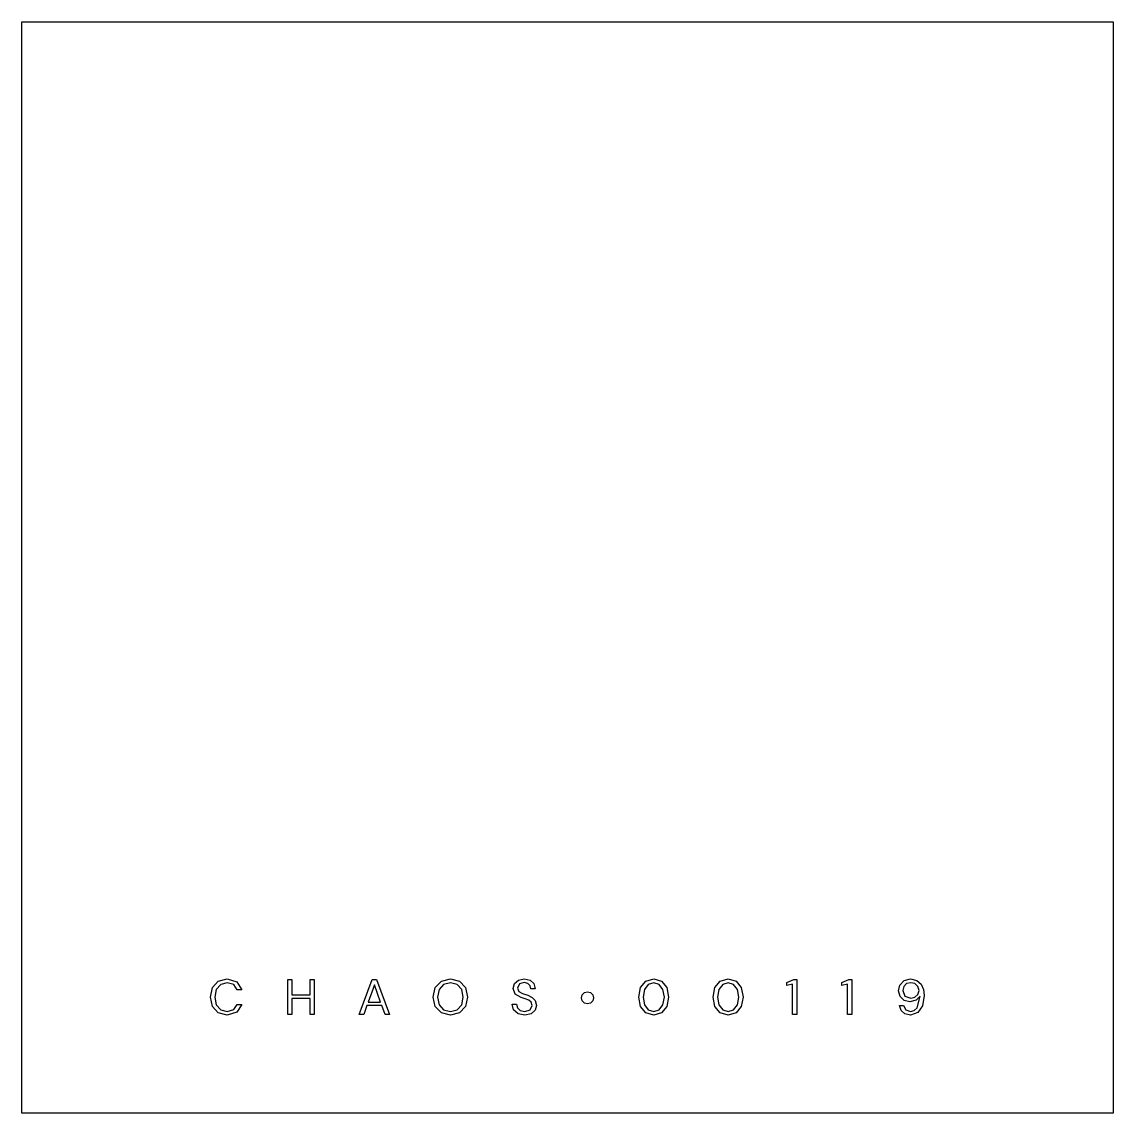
# Model space of a CAD drawing. Extents: x 0 to 92.4, y 0.2 to 92.6.
import ezdxf

# ---------------------------------------------------------------- set-up
doc = ezdxf.new("R2010")
doc.units = 0

msp = doc.modelspace()

# ---------------------------------------------------------------- linework, layer by layer
at = {"layer": 'Layer 1', "color": 7}
for points in [[(0, 92.6042), (92.427836, 92.6042), (92.427836, 0.176364), (0, 0.176364), (0, 92.6042)], [(0, 92.6042), (92.427836, 92.6042), (92.427836, 0.176364), (0, 0.176364), (0, 92.6042)], [(17.39205, 8.483031), (16.642396, 8.675956), (16.151814, 9.210635), (15.980938, 10.009898), (16.151814, 10.809161), (16.642396, 11.349352), (17.39205, 11.542277), (18.218873, 11.299742), (18.626773, 10.621747), (18.23541, 10.621747), (17.959802, 11.06272), (17.39205, 11.228084), (16.840834, 11.079256), (16.47152, 10.660332), (16.34474, 10.009898), (16.47152, 9.353951), (16.840834, 8.94054), (17.39205, 8.797224), (17.959802, 8.957076), (18.23541, 9.392536), (18.626773, 9.392536), (18.218873, 8.720053), (17.39205, 8.483031), (17.39205, 8.483031)], [(22.519093, 8.53264), (22.519093, 11.492668), (22.871871, 11.492668), (22.871871, 10.186287), (24.409762, 10.186287), (24.409762, 11.492668), (24.762541, 11.492668), (24.762541, 8.53264), (24.409762, 8.53264), (24.409762, 9.894143), (22.871871, 9.894143), (22.871871, 8.53264), (22.519093, 8.53264)], [(28.58088, 8.53264), (29.672287, 11.492668), (30.047113, 11.492668), (31.133008, 8.53264), (30.758181, 8.53264), (30.488086, 9.293318), (29.225802, 9.293318), (28.955706, 8.53264), (28.58088, 8.53264)], [(36.299159, 8.483031), (35.532969, 8.675956), (35.020339, 9.210635), (34.838438, 10.009898), (35.020339, 10.809161), (35.532969, 11.349352), (36.299159, 11.542277), (37.059837, 11.349352), (37.572467, 10.809161), (37.754368, 10.009898), (37.572467, 9.210635), (37.059837, 8.675956), (36.299159, 8.483031), (36.299159, 8.483031)], [(36.299159, 8.797224), (36.866911, 8.94054), (37.252762, 9.353951), (37.390566, 10.009898), (37.252762, 10.660332), (36.866911, 11.079256), (36.299159, 11.228084), (35.725895, 11.079256), (35.340044, 10.660332), (35.20224, 10.009898), (35.340044, 9.353951), (35.725895, 8.94054), (36.299159, 8.797224), (36.299159, 8.797224)], [(42.589672, 8.483031), (42.02192, 8.598786), (41.647093, 8.929515), (41.520313, 9.420097), (41.889628, 9.420097), (41.966798, 9.100392), (42.203821, 8.868882), (42.589672, 8.780687), (43.052693, 8.924003), (43.218057, 9.287805), (43.140887, 9.568925), (42.936937, 9.745314), (42.639281, 9.86107), (42.292015, 9.976825), (41.784897, 10.268969), (41.619532, 10.73199), (41.729775, 11.150914), (42.054992, 11.437546), (42.551087, 11.542277), (43.041668, 11.437546), (43.366886, 11.145402), (43.488153, 10.720966), (43.118839, 10.720966), (43.052693, 10.963501), (42.859767, 11.161939), (42.540062, 11.239109), (42.143187, 11.117841), (41.988847, 10.765063), (42.093578, 10.472919), (42.396746, 10.307554), (42.848743, 10.158726), (43.22357, 9.976825), (43.488153, 9.717754), (43.587372, 9.304342), (43.477129, 8.907467), (43.140887, 8.598786), (42.589672, 8.483031), (42.589672, 8.483031)], [(53.514334, 8.483031), (52.836338, 8.675956), (52.395366, 9.210635), (52.246538, 10.009898), (52.395366, 10.809161), (52.836338, 11.349352), (53.514334, 11.542277), (54.186817, 11.349352), (54.622277, 10.809161), (54.776617, 10.009898), (54.622277, 9.210635), (54.186817, 8.675956), (53.514334, 8.483031), (53.514334, 8.483031)], [(53.514334, 8.797224), (53.977355, 8.94054), (54.29706, 9.353951), (54.418327, 10.009898), (54.29706, 10.660332), (53.977355, 11.079256), (53.514334, 11.228084), (53.051312, 11.079256), (52.726095, 10.660332), (52.61034, 10.009898), (52.726095, 9.353951), (53.051312, 8.94054), (53.514334, 8.797224), (53.514334, 8.797224)], [(59.822734, 8.483031), (59.144738, 8.675956), (58.703766, 9.210635), (58.554938, 10.009898), (58.703766, 10.809161), (59.144738, 11.349352), (59.822734, 11.542277), (60.495217, 11.349352), (60.930677, 10.809161), (61.085017, 10.009898), (60.930677, 9.210635), (60.495217, 8.675956), (59.822734, 8.483031), (59.822734, 8.483031)], [(59.822734, 8.797224), (60.285755, 8.94054), (60.60546, 9.353951), (60.726727, 10.009898), (60.60546, 10.660332), (60.285755, 11.079256), (59.822734, 11.228084), (59.359712, 11.079256), (59.034495, 10.660332), (58.91874, 10.009898), (59.034495, 9.353951), (59.359712, 8.94054), (59.822734, 8.797224), (59.822734, 8.797224)], [(65.271237, 8.53264), (65.271237, 11.095793), (64.79168, 10.991062), (64.79168, 11.233597), (65.386992, 11.492668), (65.629527, 11.492668), (65.629527, 8.53264), (65.271237, 8.53264)], [(69.927537, 8.53264), (69.927537, 11.095793), (69.44798, 10.991062), (69.44798, 11.233597), (70.043292, 11.492668), (70.285827, 11.492668), (70.285827, 8.53264), (69.927537, 8.53264)], [(75.267345, 8.483031), (74.787787, 8.593274), (74.473594, 8.885418), (74.330278, 9.293318), (74.661007, 9.293318), (74.864957, 8.918491), (75.272857, 8.791711), (75.579643, 8.87026), (75.829585, 9.105904), (76.072119, 10.087068), (75.746902, 9.739802), (75.217735, 9.596486), (74.738178, 9.712241), (74.379887, 10.048483), (74.242084, 10.550089), (74.363351, 11.024135), (74.716129, 11.398961), (75.261832, 11.542277), (75.802024, 11.42101), (76.154802, 11.095793), (76.353239, 10.643796), (76.413873, 10.131165), (76.276069, 9.271269), (75.884706, 8.692493), (75.267345, 8.483031), (75.267345, 8.483031)], [(75.289393, 9.905167), (75.642171, 9.993361), (75.890218, 10.235896), (75.983925, 10.572138), (75.890218, 10.908379), (75.642171, 11.145402), (75.289393, 11.228084), (74.931103, 11.145402), (74.688568, 10.908379), (74.600374, 10.566626), (74.793299, 10.081556), (75.289393, 9.905167), (75.289393, 9.905167)], [(29.336045, 9.57995), (30.383355, 9.57995), (29.8597, 11.046183), (29.336045, 9.57995)], [(47.910265, 9.431121), (47.656706, 9.497267), (47.469293, 9.684681), (47.403147, 9.93824), (47.469293, 10.197311), (47.656706, 10.384725), (47.910265, 10.45087), (48.169337, 10.384725), (48.351238, 10.197311), (48.417384, 9.93824), (48.351238, 9.684681), (48.169337, 9.497267), (47.910265, 9.431121), (47.910265, 9.431121)]]:
    msp.add_lwpolyline(points, close=True, dxfattribs=at)

doc.saveas('drawing.dxf')
